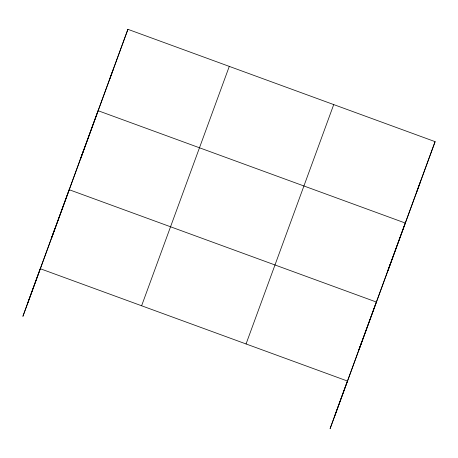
<?xml version="1.0" encoding="UTF-8"?>
<svg xmlns="http://www.w3.org/2000/svg" width="458" height="458" viewBox="0 0 458 458"><rect width="100%" height="100%" fill="white"/><g stroke="black" fill="none" stroke-linecap="round" stroke-linejoin="round"><path stroke-width="0.69" d="M51.25 238.71L54.708 229.206M51.834 237.353L69.175 189.704L376.361 302.04L359.015 349.683M80.179 159.71L83.642 150.207M80.763 158.354L98.104 110.71L405.29 223.046L387.949 270.689M109.554 79.52L113.011 70.017M127.914 29.323L22.9 316.346L40.241 268.703L347.427 381.033L330.086 428.677L435.1 141.654L127.914 29.323L27.48 303.757M358.431 351.04L361.894 341.536M387.365 272.046L390.823 262.543M416.734 191.85L420.198 182.347M141.614 305.772L229.286 66.393M246.055 343.964L333.727 104.584M334.666 416.093L435.1 141.654"/></g></svg>
